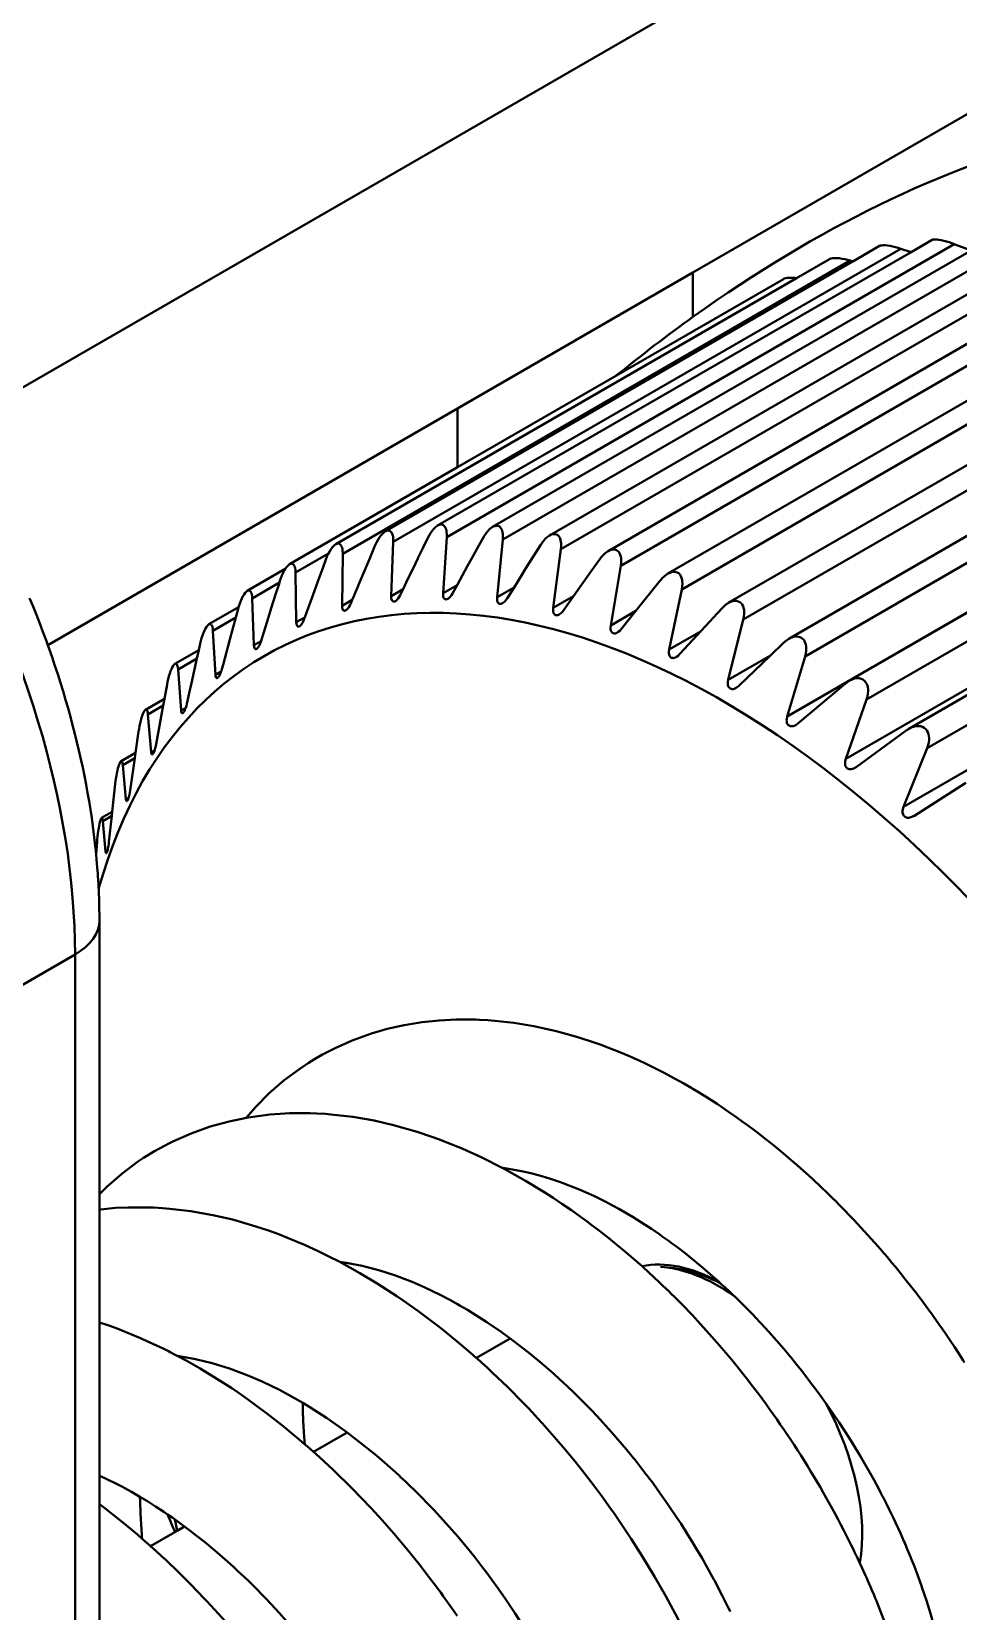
# Model space of a CAD drawing. Header units: millimetres. Extents: x 15 to 415, y 5 to 292.
# Drawn here: x 344.813 to 346.204, y 126.049 to 128.419 of the extents above; entities that cross this region are included whole.
import ezdxf

# ---------------------------------------------------------------- set-up
doc = ezdxf.new("R2010")
doc.units = ezdxf.units.MM
doc.layers.add('Geometries', color=7, linetype='Continuous')

msp = doc.modelspace()

# ---------------------------------------------------------------- linework, layer by layer
at = {"layer": 'Geometries', "linetype": 'Continuous', "lineweight": 40}
for p, q in [((349.5844, 130.6477), (344.6813, 127.8169)), ((347.5872, 129.0864), (345.8057, 128.0579)), ((345.4362, 127.6607), (346.198, 128.1005)), ((346.165, 128.1067), (346.133, 128.0882)), ((346.198, 128.1005), (346.2235, 128.0909)), ((345.2801, 127.6359), (346.0418, 128.0756)), ((345.3559, 127.6536), (346.1176, 128.0934)), ((346.133, 128.0882), (345.4225, 127.678)), ((346.2235, 128.0908), (345.5049, 127.676)), ((345.5204, 127.6571), (346.2821, 128.0969)), ((346.3165, 128.0824), (345.5905, 127.6632)), ((345.6077, 127.6427), (346.3694, 128.0825)), ((346.0109, 128.078), (345.9611, 128.0492)), ((346.0418, 128.0756), (346.0458, 128.0745)), ((346.0856, 128.0976), (346.0457, 128.0745)), ((346.1176, 128.0934), (346.133, 128.0883)), ((346.0457, 128.0745), (345.3439, 127.6694)), ((345.8057, 128.0579), (345.4522, 127.8538)), ((346.4116, 128.0631), (345.6784, 127.6398)), ((345.6974, 127.6178), (346.4591, 128.0576)), ((345.8057, 128.0579), (345.8057, 127.9911)), ((345.9611, 128.0492), (345.2697, 127.65)), ((345.9415, 128.048), (345.6912, 127.9035)), ((346.508, 128.0332), (345.7681, 127.606)), ((345.7889, 127.5824), (346.5506, 128.0222)), ((346.6053, 127.9929), (345.8588, 127.562)), ((345.8813, 127.537), (346.643, 127.9768)), ((346.7021, 127.9426), (345.9497, 127.5082)), ((345.974, 127.4818), (346.7357, 127.9216)), ((345.6912, 127.9035), (345.4522, 127.7655)), ((345.9472, 127.3917), (346.799, 127.8834)), ((346.795, 127.8808), (346.0402, 127.445)), ((345.4522, 127.8538), (344.8375, 127.4989)), ((345.4522, 127.7655), (345.4522, 127.8538)), ((346.0662, 127.4173), (346.8279, 127.8571)), ((346.0352, 127.328), (346.8869, 127.8197)), ((346.8868, 127.8103), (346.1295, 127.373)), ((346.1571, 127.3441), (346.9189, 127.7838)), ((345.4522, 127.7655), (345.2004, 127.6202)), ((346.1218, 127.256), (346.9735, 127.7477)), ((345.504, 127.6754), (345.505, 127.676)), ((345.5061, 127.6766), (345.5073, 127.6771)), ((345.3529, 127.5724), (345.3559, 127.6536)), ((345.4078, 127.6595), (345.4008, 127.6451)), ((345.4307, 127.5767), (345.4362, 127.6607)), ((345.4907, 127.6596), (345.4845, 127.6483)), ((345.5119, 127.5708), (345.5204, 127.6571)), ((345.577, 127.6489), (345.5551, 127.6141)), ((345.2093, 127.6076), (345.2587, 127.6361)), ((345.2548, 127.6272), (345.2507, 127.6158)), ((345.257, 127.6327), (345.258, 127.6346)), ((345.2793, 127.5578), (345.2801, 127.6359)), ((345.3039, 127.5891), (345.3202, 127.6279)), ((345.3202, 127.6279), (345.3264, 127.6425)), ((345.329, 127.6487), (345.3264, 127.6425)), ((345.3894, 127.6213), (345.3929, 127.6286)), ((345.3929, 127.6286), (345.3935, 127.63)), ((345.3935, 127.63), (345.399, 127.6412)), ((345.399, 127.6412), (345.3994, 127.6422)), ((345.3994, 127.6422), (345.4008, 127.6451)), ((345.4675, 127.6176), (345.4734, 127.6282)), ((345.4734, 127.6282), (345.4845, 127.6483)), ((345.596, 127.5547), (345.6077, 127.6427)), ((345.6659, 127.6277), (345.6532, 127.6098)), ((345.1939, 127.613), (345.1368, 127.5801)), ((345.2105, 127.5331), (345.2093, 127.6076)), ((345.2428, 127.5943), (345.2507, 127.6158)), ((345.3776, 127.597), (345.3837, 127.6096)), ((345.3837, 127.6096), (345.3894, 127.6213)), ((345.4522, 127.5896), (345.4634, 127.61)), ((345.4634, 127.61), (345.4675, 127.6176)), ((345.5428, 127.5944), (345.5483, 127.6033)), ((345.5483, 127.6033), (345.5551, 127.6141)), ((345.6266, 127.5723), (345.6532, 127.6098)), ((345.6823, 127.5284), (345.6974, 127.6178)), ((345.1442, 127.5689), (345.1851, 127.5926)), ((345.1795, 127.5748), (345.1846, 127.5908)), ((345.1851, 127.5925), (345.1846, 127.5908)), ((345.186, 127.5953), (345.1851, 127.5925)), ((345.2241, 127.5431), (345.2377, 127.5803)), ((345.2377, 127.5803), (345.2428, 127.5943)), ((345.2978, 127.5747), (345.3023, 127.5854)), ((345.3023, 127.5854), (345.3027, 127.5864)), ((345.3027, 127.5864), (345.3039, 127.5891)), ((345.3529, 127.5724), (345.3707, 127.5826)), ((345.3707, 127.5826), (345.3665, 127.5739)), ((345.3707, 127.5826), (345.3776, 127.597)), ((345.4307, 127.5767), (345.4518, 127.5889)), ((345.4518, 127.5889), (345.4449, 127.5764)), ((345.4518, 127.5889), (345.4522, 127.5896)), ((345.5119, 127.5708), (345.5372, 127.5854)), ((345.5372, 127.5854), (345.5267, 127.5687)), ((345.5372, 127.5854), (345.5428, 127.5944)), ((345.72, 127.5502), (345.7567, 127.5957)), ((345.7569, 127.5959), (345.7567, 127.5957)), ((345.7701, 127.4923), (345.7889, 127.5824)), ((345.1237, 127.5556), (345.0793, 127.53)), ((345.123, 127.5531), (345.1237, 127.5556)), ((345.1469, 127.4985), (345.1442, 127.5689)), ((345.1688, 127.5405), (345.173, 127.554)), ((345.173, 127.554), (345.1795, 127.5748)), ((345.2793, 127.5578), (345.2944, 127.5665)), ((345.2944, 127.5665), (345.2921, 127.5611)), ((345.2944, 127.5665), (345.2973, 127.5734)), ((345.2973, 127.5734), (345.2978, 127.5747)), ((345.596, 127.5547), (345.6266, 127.5723)), ((345.6113, 127.5507), (345.6169, 127.5586)), ((345.6169, 127.5586), (345.6219, 127.5658)), ((345.6266, 127.5723), (345.6219, 127.5658)), ((345.8491, 127.5539), (345.8179, 127.52)), ((345.8588, 127.562), (345.8589, 127.562)), ((345.0853, 127.5203), (345.1195, 127.5401)), ((345.1195, 127.5401), (345.1141, 127.52)), ((345.123, 127.5531), (345.1195, 127.5401)), ((345.1578, 127.5053), (345.1688, 127.5405)), ((345.2105, 127.5331), (345.2232, 127.5404)), ((345.2224, 127.5382), (345.2228, 127.5395)), ((345.2231, 127.5404), (345.2228, 127.5395)), ((345.2231, 127.5404), (345.2241, 127.5431)), ((345.6823, 127.5284), (345.72, 127.5502)), ((345.72, 127.5502), (345.6979, 127.5227)), ((345.8586, 127.4466), (345.8813, 127.537)), ((345.0891, 127.4542), (345.0853, 127.5203)), ((345.1005, 127.4689), (345.1106, 127.507)), ((345.1106, 127.507), (345.1141, 127.52)), ((345.2156, 127.5272), (345.2152, 127.5269)), ((345.7701, 127.4923), (345.8179, 127.5199)), ((345.7858, 127.4849), (345.8057, 127.5066)), ((345.8179, 127.52), (345.8057, 127.5066)), ((345.0641, 127.4911), (345.0282, 127.4704)), ((345.0641, 127.4911), (345.0612, 127.4784)), ((345.0663, 127.5011), (345.0641, 127.4911)), ((345.1469, 127.4985), (345.1575, 127.5046)), ((345.1578, 127.5053), (345.1576, 127.5046)), ((345.8586, 127.4466), (345.9221, 127.4833)), ((345.9221, 127.4833), (345.8744, 127.4375)), ((345.9417, 127.5021), (345.9221, 127.4833)), ((345.033, 127.4621), (345.0613, 127.4784)), ((345.0375, 127.4006), (345.033, 127.4621)), ((345.0612, 127.4784), (345.053, 127.4415)), ((345.0891, 127.4542), (345.0979, 127.4593)), ((345.0979, 127.4593), (345.0974, 127.458)), ((345.0989, 127.4628), (345.1005, 127.4689)), ((345.9472, 127.3917), (345.974, 127.4818)), ((345.0165, 127.4397), (345.0125, 127.4181)), ((345.0507, 127.4311), (345.053, 127.4415)), ((346.0342, 127.4408), (345.963, 127.3809)), ((345.0125, 127.4181), (344.9842, 127.4017)), ((345.0125, 127.4181), (345.0107, 127.408)), ((345.0462, 127.4108), (345.0507, 127.4311)), ((346.0352, 127.328), (346.0662, 127.4173)), ((344.9878, 127.3947), (345.0107, 127.4079)), ((344.9927, 127.3382), (344.9878, 127.3947)), ((345.0107, 127.408), (345.0012, 127.3556)), ((345.0375, 127.4006), (345.0446, 127.4047)), ((344.9738, 127.3692), (344.9691, 127.3371)), ((346.1257, 127.3705), (346.0507, 127.3157)), ((346.1295, 127.373), (346.1296, 127.3731)), ((344.9927, 127.3382), (344.998, 127.3413)), ((345.0002, 127.35), (344.9996, 127.3474)), ((345.0002, 127.35), (345.0012, 127.3556)), ((346.1218, 127.256), (346.1571, 127.3441)), ((344.9692, 127.3371), (344.9474, 127.3245)), ((344.9501, 127.3188), (344.968, 127.3292)), ((344.9548, 127.2675), (344.9501, 127.3188)), ((344.968, 127.3292), (344.9611, 127.2807)), ((344.9691, 127.3371), (344.968, 127.3292)), ((346.0507, 127.3157), (346.0488, 127.3145)), ((344.9387, 127.2904), (344.9341, 127.2486)), ((344.9548, 127.2675), (344.9587, 127.2697)), ((346.2154, 127.2919), (346.137, 127.2423)), ((344.9342, 127.2486), (344.9183, 127.2395)), ((344.9341, 127.2486), (344.9335, 127.2426)), ((344.92, 127.2348), (344.9335, 127.2426)), ((344.9243, 127.1889), (344.92, 127.2348)), ((344.9335, 127.2426), (344.9292, 127.2035)), ((346.137, 127.2423), (346.1363, 127.2419)), ((344.9115, 127.2038), (344.91, 127.1852)), ((344.9243, 127.1889), (344.927, 127.1905)), ((344.9139, 127.133), (344.9138, 127.1347)), ((344.915, 126.6744), (344.915, 127.0857)), ((344.1142, 126.5934), (344.8784, 127.0346)), ((344.8784, 127.0346), (344.8784, 124.1769)), ((345.4856, 126.9366), (345.4978, 126.9359)), ((345.2338, 126.8751), (345.2282, 126.8715)), ((345.2414, 126.796), (345.2541, 126.7953)), ((345.467, 126.74), (345.4814, 126.7335)), ((345.9756, 126.7064), (345.98, 126.7024)), ((344.915, 126.6073), (344.915, 126.6744)), ((344.9963, 126.6548), (345.0095, 126.654)), ((346.0172, 126.6671), (346.019, 126.6654)), ((346.019, 126.6654), (346.0259, 126.6584)), ((344.915, 126.6073), (344.915, 126.6072)), ((344.915, 125.9318), (344.915, 126.6072)), ((346.0798, 126.6008), (346.09, 126.589)), ((346.09, 126.589), (346.0909, 126.588)), ((346.0909, 126.588), (346.0936, 126.5848)), ((346.0936, 126.5848), (346.097, 126.5809)), ((345.7196, 126.5753), (345.7293, 126.5667)), ((345.7293, 126.5667), (345.7325, 126.5638)), ((346.097, 126.5809), (346.1044, 126.572)), ((345.7598, 126.5385), (345.7657, 126.5329)), ((345.8425, 126.5454), (345.8451, 126.5431)), ((345.8451, 126.5431), (345.8463, 126.542)), ((345.8534, 126.5354), (345.8576, 126.5315)), ((346.1193, 126.5538), (346.1219, 126.5506)), ((345.7743, 126.5245), (345.7771, 126.5217)), ((344.915, 126.4825), (344.9261, 126.4787)), ((345.0106, 126.4432), (345.0185, 126.4392)), ((345.5314, 126.4583), (345.4807, 126.4291)), ((345.8456, 126.448), (345.8551, 126.4368)), ((345.0185, 126.4392), (345.021, 126.438)), ((345.8551, 126.4368), (345.8605, 126.4304)), ((345.9497, 126.4336), (345.9513, 126.4317)), ((345.9732, 126.4044), (345.9767, 126.3998)), ((345.2869, 126.3172), (345.2364, 126.2881)), ((345.2869, 126.3172), (345.2912, 126.314)), ((346.0776, 126.2456), (346.085, 126.2318)), ((346.0899, 126.2225), (346.0916, 126.2193)), ((346.0916, 126.2193), (346.0936, 126.2154)), ((346.0936, 126.2154), (346.0957, 126.2112)), ((345.0283, 126.1679), (344.9918, 126.1468)), ((345.0317, 126.1699), (345.0283, 126.1679)), ((345.0317, 126.1699), (345.0427, 126.1762)), ((346.0322, 126.1704), (346.0337, 126.1674)), ((346.0337, 126.1674), (346.0413, 126.1523)), ((346.0413, 126.1523), (346.0419, 126.1511)), ((346.0419, 126.1511), (346.0429, 126.1492)), ((346.0488, 126.1369), (346.0508, 126.1328)), ((346.0517, 126.131), (346.0508, 126.1328)), ((345.8194, 126.1286), (345.822, 126.1241)), ((346.1338, 126.1269), (346.138, 126.1161)), ((346.138, 126.1161), (346.1396, 126.1121)), ((346.1396, 126.1121), (346.1403, 126.1102)), ((345.0512, 126.0904), (345.0729, 126.0679)), ((346.0732, 126.0834), (346.0743, 126.0808)), ((346.0794, 126.0686), (346.0811, 126.0645))]:
    msp.add_line(p, q, dxfattribs=at)
at = {"layer": 'Geometries', "linetype": 'Continuous', "lineweight": 40, "flags": 128}
for points in [[(346.198, 128.1005), (346.1941, 128.1019), (346.1901, 128.1032), (346.1861, 128.1044), (346.1821, 128.1055), (346.1781, 128.1064), (346.175, 128.1069), (346.1721, 128.1073), (346.1695, 128.1074), (346.1674, 128.1074), (346.1659, 128.1071), (346.165, 128.1067)], [(346.0418, 128.0756), (346.0378, 128.0767), (346.0336, 128.0777), (346.0295, 128.0785), (346.0254, 128.0791), (346.0215, 128.0794), (346.0184, 128.0794), (346.0157, 128.0793), (346.0133, 128.0789), (346.0114, 128.0782), (346.0109, 128.078)], [(346.1176, 128.0934), (346.1137, 128.0947), (346.1096, 128.0958), (346.1055, 128.0968), (346.1015, 128.0977), (346.0975, 128.0983), (346.0944, 128.0986), (346.0916, 128.0987), (346.0891, 128.0985), (346.0871, 128.0982), (346.0857, 128.0976), (346.0856, 128.0976)], [(345.9611, 128.0493), (345.9586, 128.0496), (345.9545, 128.0499), (345.9506, 128.0499), (345.9477, 128.0497), (345.945, 128.0493), (345.9427, 128.0486), (345.9415, 128.048)], [(345.4078, 127.6595), (345.4098, 127.6632), (345.4119, 127.6668), (345.4143, 127.6702), (345.4168, 127.6732), (345.4195, 127.6758), (345.4218, 127.6775), (345.4226, 127.678)], [(345.4226, 127.678), (345.4241, 127.6788), (345.4263, 127.6795), (345.4285, 127.6796), (345.4302, 127.6792), (345.4317, 127.6783), (345.4331, 127.6769), (345.4342, 127.6752), (345.435, 127.6732), (345.4357, 127.671), (345.4361, 127.6685), (345.4364, 127.6647), (345.4362, 127.6607)], [(345.4932, 127.6637), (345.4952, 127.6667), (345.4978, 127.6698), (345.5005, 127.6726), (345.5026, 127.6744)], [(345.5026, 127.6744), (345.5034, 127.675), (345.504, 127.6754)], [(345.505, 127.676), (345.5058, 127.6764), (345.5061, 127.6766)], [(345.5073, 127.6771), (345.5083, 127.6774), (345.5106, 127.6778), (345.5129, 127.6777), (345.5147, 127.677), (345.5162, 127.6759), (345.5176, 127.6743), (345.5187, 127.6724), (345.5195, 127.6702), (345.5201, 127.6678), (345.5205, 127.6652), (345.5206, 127.6612), (345.5204, 127.6571)], [(345.2587, 127.6361), (345.2601, 127.6387), (345.2622, 127.6421), (345.2644, 127.6452), (345.2664, 127.6474), (345.2683, 127.6491), (345.2697, 127.65)], [(345.2697, 127.65), (345.2703, 127.6504), (345.2722, 127.651), (345.2738, 127.6511), (345.2752, 127.6507), (345.2765, 127.6498), (345.2775, 127.6486), (345.2784, 127.6469), (345.2791, 127.645), (345.2796, 127.6429), (345.28, 127.6395), (345.2801, 127.6359)], [(345.329, 127.6487), (345.3307, 127.6525), (345.3327, 127.6563), (345.3348, 127.6598), (345.3371, 127.663), (345.3396, 127.6659), (345.3417, 127.6678), (345.3439, 127.6693), (345.3439, 127.6694)], [(345.3439, 127.6694), (345.346, 127.6703), (345.348, 127.6707), (345.3497, 127.6705), (345.3512, 127.6699), (345.3525, 127.6688), (345.3536, 127.6673), (345.3544, 127.6655), (345.3551, 127.6634), (345.3556, 127.6611), (345.3559, 127.6575), (345.3559, 127.6536)], [(345.4907, 127.6596), (345.4928, 127.6632), (345.4932, 127.6637)], [(345.577, 127.6489), (345.5793, 127.6524), (345.5819, 127.6557), (345.5847, 127.6587), (345.5876, 127.6612), (345.5905, 127.6632)], [(345.5905, 127.6632), (345.5906, 127.6633), (345.5932, 127.6645), (345.5958, 127.6652), (345.5983, 127.6654), (345.6006, 127.6649), (345.6024, 127.664), (345.604, 127.6626), (345.6053, 127.6608), (345.6064, 127.6588), (345.6072, 127.6564), (345.6077, 127.6538), (345.608, 127.6511), (345.6081, 127.647), (345.6077, 127.6427)], [(345.2548, 127.6272), (345.2564, 127.6311), (345.257, 127.6327)], [(345.258, 127.6346), (345.2581, 127.635), (345.2587, 127.6361)], [(345.6659, 127.6277), (345.6685, 127.631), (345.6713, 127.6341), (345.6742, 127.6368), (345.6773, 127.6391), (345.6784, 127.6398)], [(345.6784, 127.6398), (345.6805, 127.6409), (345.6832, 127.6418), (345.6859, 127.6423), (345.6885, 127.6421), (345.6909, 127.6414), (345.6927, 127.6402), (345.6943, 127.6387), (345.6956, 127.6367), (345.6967, 127.6344), (345.6974, 127.6319), (345.6979, 127.6292), (345.6981, 127.6263), (345.698, 127.6221), (345.6974, 127.6178)], [(345.186, 127.5953), (345.1873, 127.5993), (345.1889, 127.6032), (345.1906, 127.6071), (345.1925, 127.6106), (345.1939, 127.6131)], [(345.1939, 127.6131), (345.1945, 127.6139), (345.1963, 127.6163), (345.1981, 127.6183), (345.1999, 127.6198), (345.2005, 127.6202)], [(345.2005, 127.6202), (345.2017, 127.6207), (345.2031, 127.621), (345.2044, 127.6209), (345.2056, 127.6203), (345.2066, 127.6192), (345.2075, 127.6178), (345.2082, 127.6161), (345.2087, 127.6142), (345.2092, 127.611), (345.2093, 127.6076)], [(345.7569, 127.5959), (345.7596, 127.5991), (345.7626, 127.6019), (345.7657, 127.6044), (345.7681, 127.606)], [(345.7681, 127.606), (345.769, 127.6064), (345.7724, 127.6079), (345.7752, 127.6086), (345.778, 127.6088), (345.7806, 127.6084), (345.783, 127.6074), (345.7849, 127.606), (345.7864, 127.6042), (345.7877, 127.6021), (345.7887, 127.5996), (345.7894, 127.5969), (345.7898, 127.5941), (345.7899, 127.5911), (345.7896, 127.5868), (345.7889, 127.5824)], [(345.1237, 127.5556), (345.1241, 127.5572), (345.1255, 127.5612), (345.127, 127.5651), (345.1286, 127.5689), (345.1304, 127.5724), (345.132, 127.5749), (345.1336, 127.5771), (345.1353, 127.5789), (345.1368, 127.5801)], [(345.1368, 127.5801), (345.1369, 127.5801), (345.1382, 127.5806), (345.1394, 127.5807), (345.1405, 127.5803), (345.1415, 127.5795), (345.1423, 127.5784), (345.143, 127.5769), (345.1435, 127.5751), (345.144, 127.5722), (345.1442, 127.5689)], [(344.8375, 127.4989), (344.8349, 127.506), (344.8302, 127.5186), (344.8254, 127.5313), (344.8205, 127.544), (344.8155, 127.5566), (344.8103, 127.5692)], [(345.2849, 127.5509), (345.284, 127.5505), (345.283, 127.5503), (345.2823, 127.5504), (345.2816, 127.5507), (345.281, 127.5512), (345.2804, 127.5519), (345.2799, 127.5533), (345.2795, 127.555), (345.2793, 127.5578)], [(345.2921, 127.5611), (345.2908, 127.5582), (345.2892, 127.5555), (345.2881, 127.554), (345.287, 127.5526), (345.286, 127.5517), (345.285, 127.551), (345.2849, 127.5509)], [(345.3593, 127.5647), (345.3587, 127.5644), (345.3576, 127.5641), (345.3566, 127.564), (345.3558, 127.5642), (345.3551, 127.5646), (345.3545, 127.5653), (345.3539, 127.5661), (345.3534, 127.5677), (345.353, 127.5695), (345.3529, 127.5724)], [(345.3665, 127.5739), (345.365, 127.5711), (345.3633, 127.5685), (345.3621, 127.5671), (345.3608, 127.5658), (345.3598, 127.565), (345.3593, 127.5647)], [(345.4379, 127.5683), (345.4376, 127.5681), (345.4364, 127.5676), (345.4353, 127.5674), (345.4343, 127.5675), (345.4334, 127.5678), (345.4327, 127.5684), (345.4321, 127.5691), (345.4315, 127.5701), (345.431, 127.5718), (345.4307, 127.5737), (345.4307, 127.5767)], [(345.4449, 127.5764), (345.4433, 127.5737), (345.4414, 127.5713), (345.4401, 127.5699), (345.4387, 127.5688), (345.4379, 127.5683)], [(345.5201, 127.5616), (345.5201, 127.5616), (345.5188, 127.561), (345.5176, 127.5607), (345.5164, 127.5606), (345.5154, 127.5608), (345.5145, 127.5613), (345.5138, 127.5619), (345.5131, 127.5628), (345.5126, 127.5638), (345.5121, 127.5656), (345.5118, 127.5677), (345.5119, 127.5708)], [(345.5267, 127.5687), (345.5249, 127.5661), (345.5229, 127.5638), (345.5215, 127.5626), (345.5201, 127.5616)], [(345.6051, 127.5447), (345.6041, 127.5442), (345.6028, 127.5437), (345.6016, 127.5435), (345.6004, 127.5436), (345.5992, 127.5439), (345.5984, 127.5445), (345.5976, 127.5453), (345.597, 127.5462), (345.5965, 127.5473), (345.596, 127.5493), (345.5958, 127.5515), (345.596, 127.5547)], [(345.8491, 127.5539), (345.852, 127.5569), (345.8551, 127.5595), (345.8585, 127.5618), (345.8588, 127.562)], [(345.8589, 127.562), (345.8619, 127.5635), (345.8654, 127.5647), (345.8683, 127.5652), (345.8711, 127.5651), (345.8738, 127.5644), (345.8763, 127.5631), (345.8781, 127.5615), (345.8797, 127.5595), (345.8809, 127.5572), (345.8818, 127.5546), (345.8824, 127.5518), (345.8827, 127.5488), (345.8827, 127.5458), (345.8822, 127.5414), (345.8813, 127.537)], [(345.0793, 127.53), (345.0796, 127.5302), (345.0807, 127.5305), (345.0817, 127.5304), (345.0826, 127.5298), (345.0834, 127.5288), (345.084, 127.5276), (345.0845, 127.526), (345.085, 127.5234), (345.0853, 127.5203)], [(345.2147, 127.5267), (345.2141, 127.5265), (345.2134, 127.5265), (345.2127, 127.5266), (345.2121, 127.5271), (345.2116, 127.5277), (345.2111, 127.5289), (345.2107, 127.5305), (345.2105, 127.5331)], [(345.2224, 127.5382), (345.2212, 127.5353), (345.2198, 127.5324), (345.2188, 127.5308), (345.2177, 127.5293), (345.2168, 127.5283), (345.2159, 127.5274), (345.2156, 127.5272)], [(345.6113, 127.5507), (345.6093, 127.5483), (345.6071, 127.5461), (345.6057, 127.5451), (345.6051, 127.5447)], [(345.0663, 127.5011), (345.0673, 127.5052), (345.0684, 127.5092), (345.0697, 127.5133), (345.0711, 127.5171), (345.0727, 127.5208), (345.0741, 127.5235), (345.0755, 127.526), (345.077, 127.5279), (345.0784, 127.5294), (345.0793, 127.53)], [(345.2152, 127.5269), (345.215, 127.5268), (345.2147, 127.5267)], [(345.6923, 127.5177), (345.6919, 127.5175), (345.6903, 127.5168), (345.6889, 127.5164), (345.6876, 127.5164), (345.6864, 127.5166), (345.6852, 127.5171), (345.6844, 127.5177), (345.6836, 127.5186), (345.683, 127.5196), (345.6825, 127.5209), (345.6821, 127.5229), (345.682, 127.5252), (345.6823, 127.5284)], [(345.6979, 127.5227), (345.6958, 127.5204), (345.6934, 127.5185), (345.6923, 127.5177)], [(345.9417, 127.5021), (345.9449, 127.5048), (345.9482, 127.5072), (345.9497, 127.5082)], [(345.9497, 127.5082), (345.9517, 127.5092), (345.9552, 127.5107), (345.9589, 127.5116), (345.9619, 127.5118), (345.9647, 127.5114), (345.9675, 127.5104), (345.9699, 127.5089), (345.9717, 127.5071), (345.9732, 127.505), (345.9744, 127.5024), (345.9752, 127.4997), (345.9757, 127.4968), (345.9759, 127.4937), (345.9757, 127.4907), (345.9751, 127.4862), (345.974, 127.4818)], [(344.91, 127.1852), (344.9096, 127.1896), (344.9083, 127.202), (344.9068, 127.2144), (344.9052, 127.2269), (344.9034, 127.2394), (344.9015, 127.2519), (344.8995, 127.2645), (344.8973, 127.2771), (344.895, 127.2897), (344.8925, 127.3024), (344.8899, 127.315), (344.8872, 127.3277), (344.8843, 127.3404), (344.8813, 127.3531), (344.8781, 127.3658), (344.8748, 127.3786), (344.8714, 127.3913), (344.8679, 127.4041), (344.8642, 127.4168), (344.8604, 127.4296), (344.8565, 127.4423), (344.8524, 127.4551), (344.8482, 127.4678), (344.8439, 127.4805), (344.8395, 127.4932), (344.8375, 127.4989)], [(345.1508, 127.493), (345.1504, 127.4928), (345.1497, 127.4927), (345.1491, 127.4927), (345.1486, 127.493), (345.1481, 127.4935), (345.1475, 127.4946), (345.1471, 127.496), (345.1469, 127.4985)], [(345.1562, 127.501), (345.1555, 127.4994), (345.1546, 127.4977), (345.1537, 127.4961), (345.1529, 127.495), (345.152, 127.494), (345.1512, 127.4933), (345.1508, 127.493)], [(345.1576, 127.5046), (345.1568, 127.5023), (345.1562, 127.501)], [(345.781, 127.4809), (345.7795, 127.4801), (345.7778, 127.4796), (345.7764, 127.4793), (345.7751, 127.4794), (345.7738, 127.4797), (345.7727, 127.4803), (345.7718, 127.4811), (345.7711, 127.4821), (345.7705, 127.4832), (345.77, 127.4845), (345.7697, 127.4867), (345.7696, 127.489), (345.7701, 127.4923)], [(345.7858, 127.4849), (345.7836, 127.4827), (345.7811, 127.4809), (345.781, 127.4809)], [(345.0165, 127.4397), (345.0173, 127.4437), (345.0182, 127.4478), (345.0193, 127.4519), (345.0205, 127.4559), (345.0218, 127.4597), (345.023, 127.4626), (345.0242, 127.4652), (345.0255, 127.4674), (345.0267, 127.4691), (345.0278, 127.4701), (345.0283, 127.4704)], [(345.0283, 127.4704), (345.0288, 127.4706), (345.0297, 127.4707), (345.0305, 127.4704), (345.0312, 127.4697), (345.0318, 127.4686), (345.0322, 127.4673), (345.0327, 127.4649), (345.033, 127.4621)], [(345.0989, 127.4628), (345.098, 127.4597), (345.0979, 127.4593)], [(345.0923, 127.4495), (345.0918, 127.4493), (345.0912, 127.4492), (345.0907, 127.4494), (345.0903, 127.4497), (345.0897, 127.4507), (345.0894, 127.452), (345.0891, 127.4542)], [(345.0974, 127.458), (345.097, 127.4567), (345.0962, 127.455), (345.0954, 127.4533), (345.0946, 127.452), (345.0939, 127.451), (345.0931, 127.4501), (345.0924, 127.4495), (345.0923, 127.4495)], [(345.8705, 127.4345), (345.8695, 127.4339), (345.8678, 127.4332), (345.866, 127.4328), (345.8646, 127.4327), (345.8632, 127.4329), (345.8619, 127.4334), (345.8608, 127.4341), (345.8599, 127.435), (345.8592, 127.436), (345.8586, 127.4373), (345.8583, 127.4386), (345.858, 127.4409), (345.858, 127.4433), (345.8586, 127.4466)], [(345.8744, 127.4375), (345.872, 127.4355), (345.8705, 127.4345)], [(346.0342, 127.4408), (346.0375, 127.4433), (346.0402, 127.4451)], [(346.0402, 127.4451), (346.041, 127.4455), (346.0446, 127.4472), (346.0483, 127.4484), (346.052, 127.4489), (346.0551, 127.4489), (346.058, 127.4482), (346.0607, 127.447), (346.0631, 127.4453), (346.0649, 127.4433), (346.0664, 127.4409), (346.0675, 127.4383), (346.0682, 127.4354), (346.0685, 127.4324), (346.0686, 127.4293), (346.0683, 127.4262), (346.0675, 127.4217), (346.0662, 127.4173)], [(344.9738, 127.3692), (344.9745, 127.3732), (344.9752, 127.3773), (344.9761, 127.3815), (344.9771, 127.3855), (344.9781, 127.3894), (344.9791, 127.3925), (344.9801, 127.3953), (344.9812, 127.3977), (344.9823, 127.3996), (344.9832, 127.4008), (344.984, 127.4016), (344.9842, 127.4017)], [(344.9842, 127.4017), (344.9848, 127.4019), (344.9855, 127.4019), (344.9861, 127.4014), (344.9866, 127.4005), (344.9871, 127.3994), (344.9875, 127.3973), (344.9878, 127.3947)], [(345.0401, 127.3966), (345.04, 127.3966), (345.0396, 127.3964), (345.0391, 127.3965), (345.0387, 127.3967), (345.0382, 127.3975), (345.0378, 127.3986), (345.0375, 127.4006)], [(345.0446, 127.4047), (345.0439, 127.4029), (345.0432, 127.4011), (345.0426, 127.3998), (345.0419, 127.3986), (345.0412, 127.3977), (345.0406, 127.397), (345.0401, 127.3966)], [(345.0462, 127.4108), (345.0455, 127.4078), (345.0446, 127.4047), (345.0446, 127.4047)], [(345.96, 127.3788), (345.9578, 127.3778), (345.956, 127.3772), (345.9542, 127.377), (345.9528, 127.377), (345.9514, 127.3773), (345.9501, 127.3779), (345.9489, 127.3787), (345.9481, 127.3797), (345.9474, 127.3808), (345.9469, 127.3822), (345.9465, 127.3836), (345.9463, 127.3859), (345.9465, 127.3883), (345.9472, 127.3917)], [(345.963, 127.3809), (345.9605, 127.3791), (345.96, 127.3788)], [(346.1257, 127.3705), (346.1291, 127.3728), (346.1295, 127.373)], [(346.1296, 127.3731), (346.1327, 127.3747), (346.1332, 127.3749)], [(346.1332, 127.3749), (346.1365, 127.3761), (346.1403, 127.377), (346.1441, 127.3773), (346.1472, 127.377), (346.1502, 127.3761), (346.1529, 127.3747), (346.1553, 127.3727), (346.157, 127.3705), (346.1583, 127.368), (346.1593, 127.3652), (346.1599, 127.3623), (346.1602, 127.3592), (346.1601, 127.356), (346.1597, 127.3529), (346.1587, 127.3484), (346.1571, 127.3441)], [(344.998, 127.3413), (344.9976, 127.3401), (344.9971, 127.3387), (344.9965, 127.3374), (344.996, 127.3364), (344.9954, 127.3356), (344.9949, 127.3351), (344.9946, 127.3348)], [(344.9996, 127.3474), (344.9995, 127.3469), (344.9988, 127.3439), (344.9982, 127.3419), (344.998, 127.3413)], [(344.9387, 127.2904), (344.9392, 127.2944), (344.9398, 127.2984), (344.9404, 127.3026), (344.9412, 127.3067), (344.9421, 127.3107), (344.9428, 127.3139), (344.9437, 127.3168), (344.9445, 127.3194), (344.9454, 127.3215), (344.9461, 127.323), (344.9468, 127.324), (344.9474, 127.3245)], [(344.9474, 127.3245), (344.9474, 127.3245), (344.948, 127.3247), (344.9485, 127.3244), (344.949, 127.3238), (344.9494, 127.3229), (344.9498, 127.3211), (344.9501, 127.3188)], [(344.9946, 127.3348), (344.9945, 127.3348), (344.9941, 127.3347), (344.9937, 127.3348), (344.9933, 127.3354), (344.993, 127.3364), (344.9927, 127.3382)], [(346.0488, 127.3145), (346.0481, 127.3141), (346.0453, 127.3129), (346.0435, 127.3125), (346.0417, 127.3124), (346.0402, 127.3126), (346.0388, 127.313), (346.0375, 127.3137), (346.0364, 127.3147), (346.0355, 127.3157), (346.0349, 127.3169), (346.0344, 127.3183), (346.0341, 127.3198), (346.034, 127.3222), (346.0343, 127.3246), (346.0352, 127.328)], [(344.9587, 127.2697), (344.9586, 127.2692), (344.9581, 127.2679), (344.9577, 127.2667), (344.9572, 127.2658), (344.9568, 127.2652), (344.9564, 127.2648), (344.9563, 127.2647)], [(344.9611, 127.2807), (344.9606, 127.2777), (344.96, 127.2745), (344.9595, 127.2726), (344.959, 127.2707), (344.9587, 127.2697)], [(344.9563, 127.2647), (344.9561, 127.2646), (344.9558, 127.2646), (344.9554, 127.265), (344.9551, 127.2658), (344.9548, 127.2675)], [(346.1363, 127.2419), (346.1343, 127.2409), (346.1314, 127.2399), (346.1295, 127.2397), (346.1277, 127.2397), (346.1262, 127.24), (346.1248, 127.2405), (346.1235, 127.2414), (346.1224, 127.2424), (346.1216, 127.2436), (346.121, 127.2448), (346.1206, 127.2463), (346.1204, 127.2478), (346.1204, 127.2502), (346.1207, 127.2527), (346.1218, 127.256)], [(344.9115, 127.2038), (344.9118, 127.2077), (344.9122, 127.2117), (344.9127, 127.2159), (344.9132, 127.22), (344.9139, 127.2241), (344.9144, 127.2274), (344.915, 127.2304), (344.9157, 127.2332), (344.9163, 127.2355), (344.9169, 127.2371), (344.9174, 127.2384), (344.9179, 127.2391), (344.9183, 127.2395)], [(344.9183, 127.2395), (344.9184, 127.2395), (344.9188, 127.2395), (344.9192, 127.2391), (344.9195, 127.2384), (344.9198, 127.2369), (344.92, 127.2348)], [(344.9292, 127.2035), (344.9289, 127.2005), (344.9284, 127.1974), (344.9281, 127.1954), (344.9277, 127.1935), (344.9274, 127.1919), (344.927, 127.1905), (344.927, 127.1905)], [(344.9125, 127.1561), (344.9118, 127.1649), (344.9108, 127.1772), (344.91, 127.1852)], [(344.9253, 127.1867), (344.9251, 127.1866), (344.9248, 127.1869), (344.9246, 127.1875), (344.9243, 127.1889)], [(344.927, 127.1905), (344.9266, 127.1893), (344.9263, 127.1882), (344.926, 127.1875), (344.9257, 127.187), (344.9254, 127.1867), (344.9253, 127.1867)], [(344.9128, 127.1521), (344.9127, 127.1526), (344.9125, 127.1561)], [(344.9138, 127.1347), (344.9135, 127.1404), (344.9128, 127.1521)], [(344.9147, 127.1109), (344.9145, 127.1161), (344.9141, 127.1282), (344.9139, 127.133)], [(344.915, 127.0857), (344.915, 127.0921), (344.9148, 127.1041), (344.9147, 127.1109)], [(345.4523, 126.937), (345.4503, 126.937), (345.4248, 126.9357), (345.3992, 126.933), (345.3724, 126.9286), (345.3468, 126.9228), (345.3233, 126.916), (345.2945, 126.9056), (345.2688, 126.8942), (345.25, 126.8845)], [(345.4856, 126.9366), (345.4801, 126.9368), (345.4523, 126.937)], [(345.5986, 126.9199), (345.567, 126.9269), (345.537, 126.9319), (345.5084, 126.9351), (345.4978, 126.9359)], [(345.6577, 126.9024), (345.6328, 126.9105), (345.6023, 126.919), (345.5986, 126.9199)], [(345.7116, 126.8813), (345.6983, 126.887), (345.6664, 126.8993), (345.6577, 126.9024)], [(345.2282, 126.8715), (345.2156, 126.8631), (345.1923, 126.8457), (345.1699, 126.8262), (345.1497, 126.8058), (345.1352, 126.7894)], [(345.25, 126.8845), (345.2402, 126.8789), (345.2338, 126.8751)], [(345.8056, 126.833), (345.8043, 126.8337), (345.7921, 126.8408), (345.7781, 126.8487), (345.7624, 126.857), (345.7324, 126.8719), (345.7116, 126.8813)], [(345.9624, 126.7182), (345.9567, 126.7231), (345.9416, 126.7359), (345.9264, 126.7484), (345.9113, 126.7604), (345.9029, 126.7669), (345.8953, 126.7727), (345.8898, 126.7768), (345.886, 126.7795), (345.8798, 126.7841), (345.8702, 126.791), (345.8592, 126.7986), (345.8419, 126.8103), (345.8272, 126.8197), (345.8143, 126.8277), (345.8056, 126.833)], [(345.1862, 126.7955), (345.1708, 126.7942), (345.142, 126.7905), (345.1358, 126.7895)], [(345.2414, 126.796), (345.231, 126.7963), (345.2003, 126.7962), (345.1862, 126.7955)], [(345.1358, 126.7895), (345.1098, 126.7841), (345.0814, 126.7763), (345.0525, 126.7661), (345.025, 126.7541), (345.02, 126.7516)], [(345.4141, 126.7611), (345.3919, 126.7685), (345.3563, 126.7786), (345.3274, 126.7852), (345.2951, 126.7909), (345.2625, 126.7946), (345.2541, 126.7953)], [(345.02, 126.7516), (344.9977, 126.7395), (344.9812, 126.7292)], [(345.4528, 126.7461), (345.4241, 126.7574), (345.4141, 126.7611)], [(344.9812, 126.7292), (344.9724, 126.7234), (344.9485, 126.7054), (344.9262, 126.6858), (344.9148, 126.6746)], [(345.467, 126.74), (345.4594, 126.7433), (345.4528, 126.7461)], [(345.5206, 126.714), (345.489, 126.7299), (345.4814, 126.7335)], [(345.5202, 126.7142), (345.5351, 126.7119), (345.5483, 126.7094), (345.5625, 126.7062), (345.5792, 126.7017), (345.5919, 126.6979), (345.607, 126.6928), (345.6212, 126.6875), (345.634, 126.6823), (345.6447, 126.6777), (345.6578, 126.6717), (345.6742, 126.6637), (345.6859, 126.6575), (345.6944, 126.6528), (345.7042, 126.6473), (345.7159, 126.6403), (345.7285, 126.6325), (345.7434, 126.6228), (345.756, 126.6142), (345.7598, 126.6115)], [(345.7196, 126.5753), (345.709, 126.5845), (345.6793, 126.609), (345.6653, 126.62), (345.6527, 126.6296), (345.647, 126.6338), (345.6384, 126.6401), (345.6234, 126.6508), (345.6091, 126.6606), (345.5959, 126.6694), (345.5834, 126.6775), (345.5546, 126.695), (345.5223, 126.713), (345.5206, 126.714)], [(345.9756, 126.7064), (345.9715, 126.7101), (345.9624, 126.7182)], [(346.0056, 126.6785), (345.9992, 126.6845), (345.9938, 126.6897), (345.9904, 126.6929), (345.985, 126.6979), (345.98, 126.7024)], [(346.0172, 126.6671), (346.0163, 126.668), (346.0068, 126.6773), (346.0056, 126.6785)], [(344.9963, 126.6548), (344.9899, 126.655), (344.9583, 126.6551), (344.939, 126.6542), (344.9169, 126.6521), (344.9151, 126.6519)], [(345.0546, 126.649), (345.0521, 126.6494), (345.0206, 126.6531), (345.0095, 126.654)], [(346.0784, 126.6024), (346.0478, 126.6359), (346.0259, 126.6584)], [(345.1081, 126.6383), (345.0852, 126.6435), (345.0546, 126.649)], [(345.169, 126.6202), (345.1499, 126.6266), (345.1167, 126.6362), (345.1081, 126.6383)], [(345.2227, 126.599), (345.212, 126.6036), (345.1827, 126.6153), (345.169, 126.6202)], [(345.7598, 126.6115), (345.7641, 126.6084), (345.77, 126.6042), (345.7736, 126.6016), (345.7765, 126.5994)], [(345.2625, 126.5801), (345.2432, 126.5896), (345.2227, 126.599)], [(345.7765, 126.5994), (345.778, 126.5983), (345.7835, 126.5942)], [(345.7835, 126.5942), (345.7874, 126.5912), (345.7964, 126.5842)], [(345.7964, 126.5842), (345.8007, 126.5808), (345.8052, 126.5772)], [(346.0798, 126.6008), (346.079, 126.6016), (346.0784, 126.6024)], [(345.2758, 126.5733), (345.2728, 126.5748), (345.2625, 126.5801)], [(345.2757, 126.5735), (345.2853, 126.5721), (345.3091, 126.5675), (345.336, 126.5604), (345.3581, 126.5532), (345.3805, 126.5448), (345.3843, 126.5432)], [(345.3711, 126.5152), (345.3616, 126.5217), (345.3319, 126.5409), (345.3057, 126.5566), (345.2758, 126.5733)], [(345.7598, 126.5385), (345.7543, 126.5437), (345.7487, 126.5491), (345.7378, 126.5591), (345.7325, 126.5638)], [(345.7573, 126.5657), (345.7676, 126.5651), (345.7781, 126.5639), (345.7887, 126.5621), (345.7998, 126.5595), (345.811, 126.5563), (345.8222, 126.5524), (345.8293, 126.5496), (345.8363, 126.5466), (345.8434, 126.5434), (345.8461, 126.5421)], [(345.8052, 126.5772), (345.8145, 126.5695), (345.8166, 126.5678)], [(345.8166, 126.5678), (345.8317, 126.5549), (345.8425, 126.5454)], [(346.1193, 126.5538), (346.1095, 126.5659), (346.1044, 126.572)], [(345.3843, 126.5432), (345.4025, 126.5353), (345.4262, 126.5238), (345.4407, 126.5163), (345.4525, 126.5097)], [(345.8463, 126.542), (345.8488, 126.5396), (345.8534, 126.5354)], [(346.1385, 126.5294), (346.1381, 126.5299), (346.1219, 126.5506)], [(345.4526, 126.4533), (345.4293, 126.4722), (345.4207, 126.4789), (345.413, 126.4848), (345.3928, 126.4998), (345.3711, 126.5152)], [(345.7743, 126.5245), (345.7684, 126.5302), (345.7657, 126.5329)], [(345.785, 126.5138), (345.7781, 126.5207), (345.7771, 126.5217)], [(345.8054, 126.4926), (345.7885, 126.5102), (345.785, 126.5138)], [(345.8576, 126.5315), (345.8579, 126.5313), (345.8671, 126.5225)], [(345.8671, 126.5225), (345.8681, 126.5216), (345.8812, 126.5087), (345.8949, 126.4948), (345.9062, 126.4829)], [(346.1791, 126.4738), (346.1773, 126.4765), (346.1712, 126.485), (346.1667, 126.4914), (346.1636, 126.4957), (346.1612, 126.499), (346.1562, 126.5059), (346.1481, 126.5167), (346.1385, 126.5294)], [(345.4525, 126.5097), (345.4565, 126.5074), (345.4674, 126.5011), (345.4799, 126.4934), (345.4964, 126.4828), (345.5177, 126.4682), (345.5292, 126.4599), (345.5307, 126.4588)], [(345.8456, 126.448), (345.8387, 126.456), (345.8128, 126.4848), (345.8054, 126.4926)], [(344.9786, 126.458), (344.9767, 126.4589), (344.939, 126.4741), (344.9261, 126.4787)], [(345.9062, 126.4829), (345.9078, 126.4813), (345.9198, 126.4681), (345.9311, 126.4554), (345.942, 126.4428), (345.9497, 126.4336)], [(346.1917, 126.4553), (346.1867, 126.4628), (346.1791, 126.4738)], [(345.0106, 126.4432), (345.0063, 126.4453), (344.9786, 126.458)], [(345.4808, 126.429), (345.4761, 126.4332), (345.4614, 126.4458), (345.4526, 126.4533)], [(345.5307, 126.4588), (345.5439, 126.449), (345.5613, 126.4353), (345.5789, 126.4207), (345.5963, 126.4057), (345.6062, 126.3968), (345.6109, 126.3925), (345.6175, 126.3863), (345.6265, 126.3777), (345.6365, 126.3679), (345.6475, 126.3568), (345.6555, 126.3486)], [(346.2038, 126.4371), (346.1981, 126.4458), (346.1917, 126.4553)], [(345.0328, 126.4319), (345.0279, 126.4344), (345.021, 126.438)], [(345.0326, 126.4321), (345.0348, 126.4317), (345.0591, 126.4275), (345.0842, 126.4214), (345.1103, 126.4134), (345.1392, 126.4025), (345.1604, 126.3932), (345.1851, 126.3812), (345.2077, 126.3689), (345.2201, 126.3617)], [(345.2234, 126.2995), (345.2149, 126.3068), (345.2035, 126.3164), (345.1931, 126.3248), (345.1837, 126.3324), (345.1747, 126.3394), (345.166, 126.3461), (345.1601, 126.3505), (345.1548, 126.3545), (345.1449, 126.3617), (345.1338, 126.3696), (345.1231, 126.3771), (345.1135, 126.3836), (345.1058, 126.3886), (345.0871, 126.4005), (345.066, 126.4133), (345.0453, 126.4251), (345.0328, 126.4319)], [(345.8702, 126.4186), (345.864, 126.4262), (345.8605, 126.4304)], [(345.9513, 126.4317), (345.9525, 126.4303), (345.9616, 126.419), (345.9685, 126.4104)], [(346.2134, 126.4222), (346.2115, 126.4252), (346.2038, 126.4371)], [(345.9685, 126.4104), (345.9706, 126.4078), (345.9732, 126.4044)], [(345.9767, 126.3998), (345.9776, 126.3987), (345.9779, 126.3982)], [(345.9779, 126.3982), (345.9809, 126.3944), (345.9834, 126.391), (345.9872, 126.386), (345.9923, 126.3791), (345.9989, 126.3701)], [(345.9989, 126.3701), (346.0011, 126.367), (346.0048, 126.3618)], [(345.2201, 126.3617), (345.2306, 126.3554), (345.2556, 126.3393), (345.2828, 126.3202), (345.2869, 126.3172)], [(345.2235, 126.2994), (345.223, 126.3043), (345.2219, 126.3184), (345.2209, 126.3355), (345.2204, 126.3498), (345.2201, 126.3614)], [(345.6555, 126.3486), (345.6595, 126.3444), (345.6619, 126.3418)], [(346.0048, 126.3618), (346.0122, 126.3514), (346.0252, 126.3321), (346.0401, 126.3092), (346.0537, 126.2871)], [(345.6619, 126.3418), (345.6836, 126.3179), (345.7061, 126.2916), (345.71, 126.2868)], [(345.2364, 126.2882), (345.2272, 126.2962), (345.2234, 126.2995)], [(345.2912, 126.314), (345.3005, 126.307), (345.3308, 126.2826), (345.3594, 126.2576), (345.3652, 126.2523), (345.3676, 126.25), (345.37, 126.2479), (345.3742, 126.2439), (345.3804, 126.238), (345.3883, 126.2303), (345.4169, 126.2011), (345.4173, 126.2007)], [(345.7968, 126.0111), (345.7909, 126.0228), (345.7795, 126.0447), (345.7649, 126.0717), (345.7481, 126.1011), (345.7297, 126.1316), (345.7131, 126.1577), (345.6991, 126.1788), (345.6878, 126.1952), (345.6795, 126.2069), (345.6749, 126.2134), (345.6689, 126.2217), (345.6569, 126.2378), (345.6434, 126.2553), (345.629, 126.2736), (345.6134, 126.2924), (345.6012, 126.3068)], [(345.2717, 126.2555), (345.2687, 126.2584), (345.2646, 126.2622), (345.2598, 126.2667), (345.2516, 126.2744), (345.2398, 126.2851), (345.2364, 126.2882)], [(345.71, 126.2868), (345.7167, 126.2786), (345.7183, 126.2766)], [(345.7183, 126.2766), (345.7262, 126.2666), (345.7321, 126.259), (345.7352, 126.255), (345.7385, 126.2506), (345.7406, 126.2479)], [(346.0537, 126.2871), (346.0565, 126.2824), (346.0737, 126.2527), (346.0776, 126.2456)], [(344.9147, 126.253), (344.9408, 126.2404), (344.9494, 126.2358)], [(345.3568, 126.1657), (345.3393, 126.1856), (345.3229, 126.2035), (345.3078, 126.2195), (345.2939, 126.2337), (345.2843, 126.2432), (345.2759, 126.2514), (345.2717, 126.2555)], [(344.9494, 126.2358), (344.953, 126.2339), (344.9631, 126.2283), (344.9758, 126.221), (344.9759, 126.2209)], [(345.7406, 126.2479), (345.7438, 126.2436), (345.7499, 126.2353), (345.7566, 126.2259), (345.7687, 126.2088), (345.7708, 126.2057)], [(346.085, 126.2318), (346.0884, 126.2254), (346.0899, 126.2225)], [(344.9357, 126.1938), (344.9251, 126.202), (344.915, 126.2097)], [(344.9759, 126.2209), (344.9871, 126.2141), (344.9994, 126.2063), (345.0116, 126.1983), (345.0174, 126.1943)], [(344.9794, 126.1573), (344.9788, 126.1632), (344.9776, 126.1795), (344.9767, 126.195), (344.976, 126.2148), (344.9759, 126.2209)], [(345.7708, 126.2057), (345.7822, 126.1887), (345.7879, 126.18)], [(346.0957, 126.2112), (346.1004, 126.2018), (346.1063, 126.1896)], [(344.9799, 126.1573), (344.9721, 126.164), (344.9497, 126.1826), (344.9357, 126.1938)], [(345.0174, 126.1943), (345.025, 126.1891), (345.0291, 126.1862)], [(345.0284, 126.1863), (345.0291, 126.1826), (345.0318, 126.1694)], [(345.0291, 126.1862), (345.037, 126.1804), (345.0428, 126.1762)], [(345.4173, 126.2007), (345.4439, 126.1714), (345.4527, 126.1611)], [(345.7879, 126.18), (345.7966, 126.1664), (345.8058, 126.1515)], [(346.1063, 126.1896), (346.1098, 126.1821), (346.1171, 126.1662), (346.1224, 126.1543), (346.1236, 126.1516)], [(344.9919, 126.1468), (344.99, 126.1484), (344.9799, 126.1573)], [(345.0428, 126.1762), (345.0433, 126.1758), (345.0507, 126.1702), (345.0604, 126.1628), (345.0727, 126.153), (345.0883, 126.1401), (345.1071, 126.1238), (345.1161, 126.1156), (345.1204, 126.1116), (345.1234, 126.1089), (345.1277, 126.1049), (345.1327, 126.1001), (345.1385, 126.0945), (345.145, 126.0882), (345.1648, 126.0682), (345.1728, 126.0597)], [(345.422, 126.0842), (345.4208, 126.0859), (345.4106, 126.0994), (345.3947, 126.1199), (345.3754, 126.1438), (345.3568, 126.1657), (345.3568, 126.1657)], [(345.4527, 126.1611), (345.4674, 126.1436), (345.4782, 126.1301), (345.4858, 126.1204), (345.4906, 126.1142), (345.4964, 126.1065), (345.5041, 126.0961), (345.5136, 126.083), (345.5248, 126.0669), (345.5389, 126.0459), (345.5547, 126.0211), (345.5673, 126.0005)], [(345.0512, 126.0904), (345.0454, 126.0962), (345.0295, 126.1119), (345.02, 126.1209), (345.0151, 126.1256), (345.0079, 126.1323), (344.9995, 126.1399), (344.9919, 126.1468)], [(345.8058, 126.1515), (345.8107, 126.1434), (345.8194, 126.1286)], [(346.0488, 126.1369), (346.045, 126.1449), (346.0429, 126.1492)], [(346.1236, 126.1516), (346.1258, 126.1463), (346.1279, 126.1414), (346.1323, 126.1306), (346.1338, 126.1269)], [(345.822, 126.1241), (345.8243, 126.1201), (345.8373, 126.0966), (345.8379, 126.0954)], [(346.0563, 126.1211), (346.0533, 126.1275), (346.0517, 126.131)], [(346.0703, 126.0901), (346.0683, 126.0945), (346.066, 126.0998), (346.0638, 126.1047), (346.0596, 126.1139), (346.0563, 126.1211)], [(346.1403, 126.1102), (346.1411, 126.1082), (346.1492, 126.0857), (346.1494, 126.085)], [(345.8379, 126.0954), (345.8497, 126.0729), (345.8583, 126.0556)], [(346.0732, 126.0834), (346.0722, 126.0857), (346.0703, 126.0901)], [(346.1494, 126.085), (346.1561, 126.0651), (346.1622, 126.0456), (346.1668, 126.0298), (346.1712, 126.0135), (346.1748, 125.9993), (346.1762, 125.9932)], [(345.1124, 126.024), (345.1041, 126.0335), (345.0768, 126.0637), (345.0729, 126.0679)], [(345.452, 126.042), (345.4464, 126.0501), (345.4376, 126.0626), (345.4311, 126.0718), (345.4273, 126.077), (345.422, 126.0842)], [(346.0794, 126.0686), (346.0775, 126.0731), (346.0743, 126.0808)], [(346.0939, 126.0316), (346.0919, 126.0371), (346.0841, 126.0569), (346.0811, 126.0645)], [(345.1728, 126.0597), (345.1849, 126.0466), (345.1965, 126.0337), (345.2081, 126.0204), (345.2111, 126.0168)], [(345.8583, 126.0556), (345.8614, 126.0491), (345.8616, 126.0488)]]:
    msp.add_lwpolyline(points, dxfattribs=at)
at = {"layer": 'Geometries', "linetype": 'Continuous', "lineweight": 40}
for centre, radius, start, end in [((344.6251, 125.4656), 1.2886, 40.7554, 48.3914), ((344.7466, 125.5082), 1.4461, 27.2532, 39.0169)]:
    msp.add_arc(centre, radius, start, end, dxfattribs=at)
for centre, major_axis, start_param, end_param in [((345.9748, 126.4674), (-1, -1.7321), 3.256868, 4.046824), ((344.1713, 127.4429), (-0.5, 0.866), 3.926991, 5.497787), ((345.9748, 126.4674), (-1, -1.7321), 4.046824, 4.128878), ((345.8507, 126.292), (-0.6875, 1.1908), 2.356194, 6.7979), ((344.79, 127.0857), (-0.125, 0), 2.356194, 3.141594), ((345.8507, 126.292), (0.1519, -0.2631), 2.382856, 2.956836), ((345.8449, 126.2886), (0.1519, -0.2631), 2.252282, 2.776572), ((345.8449, 126.2886), (0.1519, -0.2631), 0.602456, 1.514577), ((345.8507, 126.292), (-0.6875, 1.1908), 1.327071, 1.34805)]:
    msp.add_ellipse(centre, major_axis=major_axis, ratio=0.57735, start_param=start_param, end_param=end_param, dxfattribs=at)

doc.saveas('drawing.dxf')
